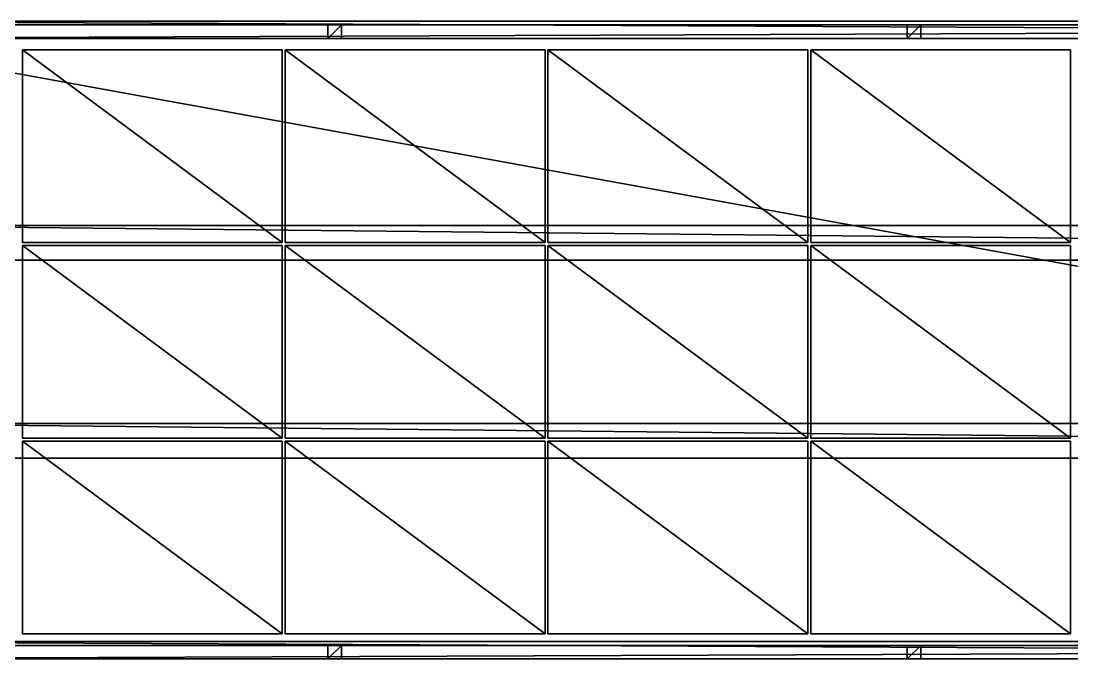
# Model space of a CAD drawing. Header units: millimetres. Extents: x -3100 to 14040, y -1280 to 1295.
# Drawn here: x 1060 to 5300, y -1280 to 1295 of the extents above; entities that cross this region are included whole.
import ezdxf

# ---------------------------------------------------------------- set-up
doc = ezdxf.new("R2010")
doc.units = ezdxf.units.MM

msp = doc.modelspace()

# ---------------------------------------------------------------- linework, layer by layer
at = {"layer": 'CAD_75LAB'}
for points in [[(14040, 1295, 1250), (-40, 1295, 1250), (-40, 1295, 1320)], [(14040, 1295, 1320), (14040, 1295, 1250), (-40, 1295, 1320)], [(14040, 1225, 1250), (-40, 1225, 1250), (-40, 1295, 1250)], [(14040, 1295, 1250), (14040, 1225, 1250), (-40, 1295, 1250)], [(14040, 1225, 1320), (-40, 1295, 1320), (-40, 1225, 1320)], [(14040, 1295, 1320), (-40, 1295, 1320), (14040, 1225, 1320)], [(14040, 1280, 1160), (-40, 1280, 1160), (-40, 1280, 1250)], [(14040, 1280, 1250), (14040, 1280, 1160), (-40, 1280, 1250)], [(14040, -1280, 1160), (-40, -1280, 1160), (-40, 1280, 1160)], [(14040, 1280, 1160), (14040, -1280, 1160), (-40, 1280, 1160)], [(14040, -1280, 1250), (-40, 1280, 1250), (-40, -1280, 1250)], [(14040, 1280, 1250), (-40, 1280, 1250), (14040, -1280, 1250)], [(14040, 1280, 3995), (14040, 1280, 3940), (-40, 1280, 3940)], [(14040, 1280, 3995), (-40, 1280, 3940), (-40, 1280, 3995)], [(14040, 1280, 3940), (-40, 1225, 3940), (-40, 1280, 3940)], [(14040, 1280, 3940), (14040, 1225, 3940), (-40, 1225, 3940)], [(14040, 1280, 3995), (-40, 1280, 3995), (-40, 1225, 3995)], [(14040, 1280, 3995), (-40, 1225, 3995), (14040, 1225, 3995)], [(2297.5, 1280, 3940), (2297.5, 1280, 1250), (2297.5, 1225, 1250)], [(2297.5, 1225, 3940), (2297.5, 1280, 3940), (2297.5, 1225, 1250)], [(2297.5, 1280, 3940), (2352.5, 1280, 1250), (2297.5, 1280, 1250)], [(2352.5, 1280, 3940), (2352.5, 1280, 1250), (2297.5, 1280, 3940)], [(2352.5, 1280, 1250), (2297.5, 1225, 1250), (2297.5, 1280, 1250)], [(2352.5, 1280, 1250), (2352.5, 1225, 1250), (2297.5, 1225, 1250)], [(2352.5, 1280, 3940), (2297.5, 1280, 3940), (2297.5, 1225, 3940)], [(2352.5, 1280, 3940), (2297.5, 1225, 3940), (2352.5, 1225, 3940)], [(2352.5, 1280, 3940), (2352.5, 1225, 1250), (2352.5, 1280, 1250)], [(2352.5, 1225, 3940), (2352.5, 1225, 1250), (2352.5, 1280, 3940)], [(4635, 1280, 3940), (4635, 1280, 1250), (4635, 1225, 1250)], [(4635, 1225, 3940), (4635, 1280, 3940), (4635, 1225, 1250)], [(4635, 1280, 3940), (4690, 1280, 1250), (4635, 1280, 1250)], [(4690, 1280, 3940), (4690, 1280, 1250), (4635, 1280, 3940)], [(4690, 1280, 1250), (4635, 1225, 1250), (4635, 1280, 1250)], [(4690, 1280, 1250), (4690, 1225, 1250), (4635, 1225, 1250)], [(4690, 1280, 3940), (4635, 1280, 3940), (4635, 1225, 3940)], [(4690, 1280, 3940), (4635, 1225, 3940), (4690, 1225, 3940)], [(4690, 1280, 3940), (4690, 1225, 1250), (4690, 1280, 1250)], [(4690, 1225, 3940), (4690, 1225, 1250), (4690, 1280, 3940)], [(14040, 1225, 3995), (-40, 1225, 3940), (14040, 1225, 3940)], [(14040, 1225, 3995), (-40, 1225, 3995), (-40, 1225, 3940)], [(14040, 1225, 1250), (-40, 1225, 1320), (-40, 1225, 1250)], [(14040, 1225, 1320), (-40, 1225, 1320), (14040, 1225, 1250)], [(2297.5, 1225, 3940), (2297.5, 1225, 1250), (2352.5, 1225, 1250)], [(2352.5, 1225, 3940), (2297.5, 1225, 3940), (2352.5, 1225, 1250)], [(4635, 1225, 3940), (4635, 1225, 1250), (4690, 1225, 1250)], [(4690, 1225, 3940), (4635, 1225, 3940), (4690, 1225, 1250)], [(1066, 401, 1917), (1066, 1179, 1253), (1066, 401, 1253)], [(1066, 401, 1917), (1066, 1179, 1917), (1066, 1179, 1253)], [(2114, 1179, 1253), (1066, 1179, 1253), (1066, 1179, 1917)], [(2114, 1179, 1917), (2114, 1179, 1253), (1066, 1179, 1917)], [(2114, 401, 1253), (1066, 401, 1253), (1066, 1179, 1253)], [(2114, 1179, 1253), (2114, 401, 1253), (1066, 1179, 1253)], [(2114, 401, 1917), (1066, 1179, 1917), (1066, 401, 1917)], [(2114, 1179, 1917), (1066, 1179, 1917), (2114, 401, 1917)], [(1066, 401, 2587), (1066, 1179, 1923), (1066, 401, 1923)], [(1066, 401, 2587), (1066, 1179, 2587), (1066, 1179, 1923)], [(2114, 1179, 1923), (1066, 1179, 1923), (1066, 1179, 2587)], [(2114, 1179, 2587), (2114, 1179, 1923), (1066, 1179, 2587)], [(2114, 401, 1923), (1066, 401, 1923), (1066, 1179, 1923)], [(2114, 1179, 1923), (2114, 401, 1923), (1066, 1179, 1923)], [(2114, 401, 2587), (1066, 1179, 2587), (1066, 401, 2587)], [(2114, 1179, 2587), (1066, 1179, 2587), (2114, 401, 2587)], [(1066, 401, 3257), (1066, 1179, 2593), (1066, 401, 2593)], [(1066, 401, 3257), (1066, 1179, 3257), (1066, 1179, 2593)], [(2114, 1179, 2593), (1066, 1179, 2593), (1066, 1179, 3257)], [(2114, 1179, 3257), (2114, 1179, 2593), (1066, 1179, 3257)], [(2114, 401, 2593), (1066, 401, 2593), (1066, 1179, 2593)], [(2114, 1179, 2593), (2114, 401, 2593), (1066, 1179, 2593)], [(2114, 401, 3257), (1066, 1179, 3257), (1066, 401, 3257)], [(2114, 1179, 3257), (1066, 1179, 3257), (2114, 401, 3257)], [(2114, 401, 1917), (2114, 401, 1253), (2114, 1179, 1253)], [(2114, 401, 1917), (2114, 1179, 1253), (2114, 1179, 1917)], [(2114, 401, 2587), (2114, 401, 1923), (2114, 1179, 1923)], [(2114, 401, 2587), (2114, 1179, 1923), (2114, 1179, 2587)], [(2114, 401, 3257), (2114, 401, 2593), (2114, 1179, 2593)], [(2114, 401, 3257), (2114, 1179, 2593), (2114, 1179, 3257)], [(2126, 401, 1917), (2126, 1179, 1253), (2126, 401, 1253)], [(2126, 401, 1917), (2126, 1179, 1917), (2126, 1179, 1253)], [(3174, 1179, 1253), (2126, 1179, 1253), (2126, 1179, 1917)], [(3174, 1179, 1917), (3174, 1179, 1253), (2126, 1179, 1917)], [(3174, 401, 1253), (2126, 401, 1253), (2126, 1179, 1253)], [(3174, 1179, 1253), (3174, 401, 1253), (2126, 1179, 1253)], [(3174, 401, 1917), (2126, 1179, 1917), (2126, 401, 1917)], [(3174, 1179, 1917), (2126, 1179, 1917), (3174, 401, 1917)], [(2126, 401, 2587), (2126, 1179, 1923), (2126, 401, 1923)], [(2126, 401, 2587), (2126, 1179, 2587), (2126, 1179, 1923)], [(3174, 1179, 1923), (2126, 1179, 1923), (2126, 1179, 2587)], [(3174, 1179, 2587), (3174, 1179, 1923), (2126, 1179, 2587)], [(3174, 401, 1923), (2126, 401, 1923), (2126, 1179, 1923)], [(3174, 1179, 1923), (3174, 401, 1923), (2126, 1179, 1923)], [(3174, 401, 2587), (2126, 1179, 2587), (2126, 401, 2587)], [(3174, 1179, 2587), (2126, 1179, 2587), (3174, 401, 2587)], [(2126, 401, 3257), (2126, 1179, 2593), (2126, 401, 2593)], [(2126, 401, 3257), (2126, 1179, 3257), (2126, 1179, 2593)], [(3174, 1179, 2593), (2126, 1179, 2593), (2126, 1179, 3257)], [(3174, 1179, 3257), (3174, 1179, 2593), (2126, 1179, 3257)], [(3174, 401, 2593), (2126, 401, 2593), (2126, 1179, 2593)], [(3174, 1179, 2593), (3174, 401, 2593), (2126, 1179, 2593)], [(3174, 401, 3257), (2126, 1179, 3257), (2126, 401, 3257)], [(3174, 1179, 3257), (2126, 1179, 3257), (3174, 401, 3257)], [(3174, 401, 1917), (3174, 401, 1253), (3174, 1179, 1253)], [(3174, 401, 1917), (3174, 1179, 1253), (3174, 1179, 1917)], [(3174, 401, 2587), (3174, 401, 1923), (3174, 1179, 1923)], [(3174, 401, 2587), (3174, 1179, 1923), (3174, 1179, 2587)], [(3174, 401, 3257), (3174, 401, 2593), (3174, 1179, 2593)], [(3174, 401, 3257), (3174, 1179, 2593), (3174, 1179, 3257)], [(3186, 401, 1917), (3186, 1179, 1253), (3186, 401, 1253)], [(3186, 401, 1917), (3186, 1179, 1917), (3186, 1179, 1253)], [(4234, 1179, 1253), (3186, 1179, 1253), (3186, 1179, 1917)], [(4234, 1179, 1917), (4234, 1179, 1253), (3186, 1179, 1917)], [(4234, 401, 1253), (3186, 401, 1253), (3186, 1179, 1253)], [(4234, 1179, 1253), (4234, 401, 1253), (3186, 1179, 1253)], [(4234, 401, 1917), (3186, 1179, 1917), (3186, 401, 1917)], [(4234, 1179, 1917), (3186, 1179, 1917), (4234, 401, 1917)], [(3186, 401, 2587), (3186, 1179, 1923), (3186, 401, 1923)], [(3186, 401, 2587), (3186, 1179, 2587), (3186, 1179, 1923)], [(4234, 1179, 1923), (3186, 1179, 1923), (3186, 1179, 2587)], [(4234, 1179, 2587), (4234, 1179, 1923), (3186, 1179, 2587)], [(4234, 401, 1923), (3186, 401, 1923), (3186, 1179, 1923)], [(4234, 1179, 1923), (4234, 401, 1923), (3186, 1179, 1923)], [(4234, 401, 2587), (3186, 1179, 2587), (3186, 401, 2587)], [(4234, 1179, 2587), (3186, 1179, 2587), (4234, 401, 2587)], [(3186, 401, 3257), (3186, 1179, 2593), (3186, 401, 2593)], [(3186, 401, 3257), (3186, 1179, 3257), (3186, 1179, 2593)], [(4234, 1179, 2593), (3186, 1179, 2593), (3186, 1179, 3257)], [(4234, 1179, 3257), (4234, 1179, 2593), (3186, 1179, 3257)], [(4234, 401, 2593), (3186, 401, 2593), (3186, 1179, 2593)], [(4234, 1179, 2593), (4234, 401, 2593), (3186, 1179, 2593)], [(4234, 401, 3257), (3186, 1179, 3257), (3186, 401, 3257)], [(4234, 1179, 3257), (3186, 1179, 3257), (4234, 401, 3257)], [(4234, 401, 1917), (4234, 401, 1253), (4234, 1179, 1253)], [(4234, 401, 1917), (4234, 1179, 1253), (4234, 1179, 1917)], [(4234, 401, 2587), (4234, 401, 1923), (4234, 1179, 1923)], [(4234, 401, 2587), (4234, 1179, 1923), (4234, 1179, 2587)], [(4234, 401, 3257), (4234, 401, 2593), (4234, 1179, 2593)], [(4234, 401, 3257), (4234, 1179, 2593), (4234, 1179, 3257)], [(4246, 401, 1917), (4246, 1179, 1253), (4246, 401, 1253)], [(4246, 401, 1917), (4246, 1179, 1917), (4246, 1179, 1253)], [(5294, 1179, 1253), (4246, 1179, 1253), (4246, 1179, 1917)], [(5294, 1179, 1917), (5294, 1179, 1253), (4246, 1179, 1917)], [(5294, 401, 1253), (4246, 401, 1253), (4246, 1179, 1253)], [(5294, 1179, 1253), (5294, 401, 1253), (4246, 1179, 1253)], [(5294, 401, 1917), (4246, 1179, 1917), (4246, 401, 1917)], [(5294, 1179, 1917), (4246, 1179, 1917), (5294, 401, 1917)], [(4246, 401, 2587), (4246, 1179, 1923), (4246, 401, 1923)], [(4246, 401, 2587), (4246, 1179, 2587), (4246, 1179, 1923)], [(5294, 1179, 1923), (4246, 1179, 1923), (4246, 1179, 2587)], [(5294, 1179, 2587), (5294, 1179, 1923), (4246, 1179, 2587)], [(5294, 401, 1923), (4246, 401, 1923), (4246, 1179, 1923)], [(5294, 1179, 1923), (5294, 401, 1923), (4246, 1179, 1923)], [(5294, 401, 2587), (4246, 1179, 2587), (4246, 401, 2587)], [(5294, 1179, 2587), (4246, 1179, 2587), (5294, 401, 2587)], [(4246, 401, 3257), (4246, 1179, 2593), (4246, 401, 2593)], [(4246, 401, 3257), (4246, 1179, 3257), (4246, 1179, 2593)], [(5294, 1179, 2593), (4246, 1179, 2593), (4246, 1179, 3257)], [(5294, 1179, 3257), (5294, 1179, 2593), (4246, 1179, 3257)], [(5294, 401, 2593), (4246, 401, 2593), (4246, 1179, 2593)], [(5294, 1179, 2593), (5294, 401, 2593), (4246, 1179, 2593)], [(5294, 401, 3257), (4246, 1179, 3257), (4246, 401, 3257)], [(5294, 1179, 3257), (4246, 1179, 3257), (5294, 401, 3257)], [(5294, 401, 1917), (5294, 401, 1253), (5294, 1179, 1253)], [(5294, 401, 1917), (5294, 1179, 1253), (5294, 1179, 1917)], [(5294, 401, 2587), (5294, 401, 1923), (5294, 1179, 1923)], [(5294, 401, 2587), (5294, 1179, 1923), (5294, 1179, 2587)], [(5294, 401, 3257), (5294, 401, 2593), (5294, 1179, 2593)], [(5294, 401, 3257), (5294, 1179, 2593), (5294, 1179, 3257)], [(13960, 470, 1160), (13960, 470, 910), (300, 470, 910)], [(13960, 470, 1160), (300, 470, 910), (300, 470, 1160)], [(13960, 330, 910), (300, 330, 910), (300, 470, 910)], [(13960, 470, 910), (13960, 330, 910), (300, 470, 910)], [(13960, 330, 1160), (300, 470, 1160), (300, 330, 1160)], [(13960, 470, 1160), (300, 470, 1160), (13960, 330, 1160)], [(2114, 401, 1253), (1066, 401, 1917), (1066, 401, 1253)], [(2114, 401, 1917), (1066, 401, 1917), (2114, 401, 1253)], [(2114, 401, 1923), (1066, 401, 2587), (1066, 401, 1923)], [(2114, 401, 2587), (1066, 401, 2587), (2114, 401, 1923)], [(2114, 401, 2593), (1066, 401, 3257), (1066, 401, 2593)], [(2114, 401, 3257), (1066, 401, 3257), (2114, 401, 2593)], [(1066, -389, 1917), (1066, 389, 1253), (1066, -389, 1253)], [(1066, -389, 1917), (1066, 389, 1917), (1066, 389, 1253)], [(2114, 389, 1253), (1066, 389, 1253), (1066, 389, 1917)], [(2114, 389, 1917), (2114, 389, 1253), (1066, 389, 1917)], [(2114, -389, 1253), (1066, -389, 1253), (1066, 389, 1253)], [(2114, 389, 1253), (2114, -389, 1253), (1066, 389, 1253)], [(2114, -389, 1917), (1066, 389, 1917), (1066, -389, 1917)], [(2114, 389, 1917), (1066, 389, 1917), (2114, -389, 1917)], [(1066, -389, 2587), (1066, 389, 1923), (1066, -389, 1923)], [(1066, -389, 2587), (1066, 389, 2587), (1066, 389, 1923)], [(2114, 389, 1923), (1066, 389, 1923), (1066, 389, 2587)], [(2114, 389, 2587), (2114, 389, 1923), (1066, 389, 2587)], [(2114, -389, 1923), (1066, -389, 1923), (1066, 389, 1923)], [(2114, 389, 1923), (2114, -389, 1923), (1066, 389, 1923)], [(2114, -389, 2587), (1066, 389, 2587), (1066, -389, 2587)], [(2114, 389, 2587), (1066, 389, 2587), (2114, -389, 2587)], [(1066, -389, 3257), (1066, 389, 2593), (1066, -389, 2593)], [(1066, -389, 3257), (1066, 389, 3257), (1066, 389, 2593)], [(2114, 389, 2593), (1066, 389, 2593), (1066, 389, 3257)], [(2114, 389, 3257), (2114, 389, 2593), (1066, 389, 3257)], [(2114, -389, 2593), (1066, -389, 2593), (1066, 389, 2593)], [(2114, 389, 2593), (2114, -389, 2593), (1066, 389, 2593)], [(2114, -389, 3257), (1066, 389, 3257), (1066, -389, 3257)], [(2114, 389, 3257), (1066, 389, 3257), (2114, -389, 3257)], [(2114, -389, 1917), (2114, -389, 1253), (2114, 389, 1253)], [(2114, -389, 1917), (2114, 389, 1253), (2114, 389, 1917)], [(2114, -389, 2587), (2114, -389, 1923), (2114, 389, 1923)], [(2114, -389, 2587), (2114, 389, 1923), (2114, 389, 2587)], [(2114, -389, 3257), (2114, -389, 2593), (2114, 389, 2593)], [(2114, -389, 3257), (2114, 389, 2593), (2114, 389, 3257)], [(3174, 401, 1253), (2126, 401, 1917), (2126, 401, 1253)], [(3174, 401, 1917), (2126, 401, 1917), (3174, 401, 1253)], [(3174, 401, 1923), (2126, 401, 2587), (2126, 401, 1923)], [(3174, 401, 2587), (2126, 401, 2587), (3174, 401, 1923)], [(3174, 401, 2593), (2126, 401, 3257), (2126, 401, 2593)], [(3174, 401, 3257), (2126, 401, 3257), (3174, 401, 2593)], [(2126, -389, 1917), (2126, 389, 1253), (2126, -389, 1253)], [(2126, -389, 1917), (2126, 389, 1917), (2126, 389, 1253)], [(3174, 389, 1253), (2126, 389, 1253), (2126, 389, 1917)], [(3174, 389, 1917), (3174, 389, 1253), (2126, 389, 1917)], [(3174, -389, 1253), (2126, -389, 1253), (2126, 389, 1253)], [(3174, 389, 1253), (3174, -389, 1253), (2126, 389, 1253)], [(3174, -389, 1917), (2126, 389, 1917), (2126, -389, 1917)], [(3174, 389, 1917), (2126, 389, 1917), (3174, -389, 1917)], [(2126, -389, 2587), (2126, 389, 1923), (2126, -389, 1923)], [(2126, -389, 2587), (2126, 389, 2587), (2126, 389, 1923)], [(3174, 389, 1923), (2126, 389, 1923), (2126, 389, 2587)], [(3174, 389, 2587), (3174, 389, 1923), (2126, 389, 2587)], [(3174, -389, 1923), (2126, -389, 1923), (2126, 389, 1923)], [(3174, 389, 1923), (3174, -389, 1923), (2126, 389, 1923)], [(3174, -389, 2587), (2126, 389, 2587), (2126, -389, 2587)], [(3174, 389, 2587), (2126, 389, 2587), (3174, -389, 2587)], [(2126, -389, 3257), (2126, 389, 2593), (2126, -389, 2593)], [(2126, -389, 3257), (2126, 389, 3257), (2126, 389, 2593)], [(3174, 389, 2593), (2126, 389, 2593), (2126, 389, 3257)], [(3174, 389, 3257), (3174, 389, 2593), (2126, 389, 3257)], [(3174, -389, 2593), (2126, -389, 2593), (2126, 389, 2593)], [(3174, 389, 2593), (3174, -389, 2593), (2126, 389, 2593)], [(3174, -389, 3257), (2126, 389, 3257), (2126, -389, 3257)], [(3174, 389, 3257), (2126, 389, 3257), (3174, -389, 3257)], [(3174, -389, 1917), (3174, -389, 1253), (3174, 389, 1253)], [(3174, -389, 1917), (3174, 389, 1253), (3174, 389, 1917)], [(3174, -389, 2587), (3174, -389, 1923), (3174, 389, 1923)], [(3174, -389, 2587), (3174, 389, 1923), (3174, 389, 2587)], [(3174, -389, 3257), (3174, -389, 2593), (3174, 389, 2593)], [(3174, -389, 3257), (3174, 389, 2593), (3174, 389, 3257)], [(4234, 401, 1253), (3186, 401, 1917), (3186, 401, 1253)], [(4234, 401, 1917), (3186, 401, 1917), (4234, 401, 1253)], [(4234, 401, 1923), (3186, 401, 2587), (3186, 401, 1923)], [(4234, 401, 2587), (3186, 401, 2587), (4234, 401, 1923)], [(4234, 401, 2593), (3186, 401, 3257), (3186, 401, 2593)], [(4234, 401, 3257), (3186, 401, 3257), (4234, 401, 2593)], [(3186, -389, 1917), (3186, 389, 1253), (3186, -389, 1253)], [(3186, -389, 1917), (3186, 389, 1917), (3186, 389, 1253)], [(4234, 389, 1253), (3186, 389, 1253), (3186, 389, 1917)], [(4234, 389, 1917), (4234, 389, 1253), (3186, 389, 1917)], [(4234, -389, 1253), (3186, -389, 1253), (3186, 389, 1253)], [(4234, 389, 1253), (4234, -389, 1253), (3186, 389, 1253)], [(4234, -389, 1917), (3186, 389, 1917), (3186, -389, 1917)], [(4234, 389, 1917), (3186, 389, 1917), (4234, -389, 1917)], [(3186, -389, 2587), (3186, 389, 1923), (3186, -389, 1923)], [(3186, -389, 2587), (3186, 389, 2587), (3186, 389, 1923)], [(4234, 389, 1923), (3186, 389, 1923), (3186, 389, 2587)], [(4234, 389, 2587), (4234, 389, 1923), (3186, 389, 2587)], [(4234, -389, 1923), (3186, -389, 1923), (3186, 389, 1923)], [(4234, 389, 1923), (4234, -389, 1923), (3186, 389, 1923)], [(4234, -389, 2587), (3186, 389, 2587), (3186, -389, 2587)], [(4234, 389, 2587), (3186, 389, 2587), (4234, -389, 2587)], [(3186, -389, 3257), (3186, 389, 2593), (3186, -389, 2593)], [(3186, -389, 3257), (3186, 389, 3257), (3186, 389, 2593)], [(4234, 389, 2593), (3186, 389, 2593), (3186, 389, 3257)], [(4234, 389, 3257), (4234, 389, 2593), (3186, 389, 3257)], [(4234, -389, 2593), (3186, -389, 2593), (3186, 389, 2593)], [(4234, 389, 2593), (4234, -389, 2593), (3186, 389, 2593)], [(4234, -389, 3257), (3186, 389, 3257), (3186, -389, 3257)], [(4234, 389, 3257), (3186, 389, 3257), (4234, -389, 3257)], [(4234, -389, 1917), (4234, -389, 1253), (4234, 389, 1253)], [(4234, -389, 1917), (4234, 389, 1253), (4234, 389, 1917)], [(4234, -389, 2587), (4234, -389, 1923), (4234, 389, 1923)], [(4234, -389, 2587), (4234, 389, 1923), (4234, 389, 2587)], [(4234, -389, 3257), (4234, -389, 2593), (4234, 389, 2593)], [(4234, -389, 3257), (4234, 389, 2593), (4234, 389, 3257)], [(5294, 401, 1253), (4246, 401, 1917), (4246, 401, 1253)], [(5294, 401, 1917), (4246, 401, 1917), (5294, 401, 1253)], [(5294, 401, 1923), (4246, 401, 2587), (4246, 401, 1923)], [(5294, 401, 2587), (4246, 401, 2587), (5294, 401, 1923)], [(5294, 401, 2593), (4246, 401, 3257), (4246, 401, 2593)], [(5294, 401, 3257), (4246, 401, 3257), (5294, 401, 2593)], [(4246, -389, 1917), (4246, 389, 1253), (4246, -389, 1253)], [(4246, -389, 1917), (4246, 389, 1917), (4246, 389, 1253)], [(5294, 389, 1253), (4246, 389, 1253), (4246, 389, 1917)], [(5294, 389, 1917), (5294, 389, 1253), (4246, 389, 1917)], [(5294, -389, 1253), (4246, -389, 1253), (4246, 389, 1253)], [(5294, 389, 1253), (5294, -389, 1253), (4246, 389, 1253)], [(5294, -389, 1917), (4246, 389, 1917), (4246, -389, 1917)], [(5294, 389, 1917), (4246, 389, 1917), (5294, -389, 1917)], [(4246, -389, 2587), (4246, 389, 1923), (4246, -389, 1923)], [(4246, -389, 2587), (4246, 389, 2587), (4246, 389, 1923)], [(5294, 389, 1923), (4246, 389, 1923), (4246, 389, 2587)], [(5294, 389, 2587), (5294, 389, 1923), (4246, 389, 2587)], [(5294, -389, 1923), (4246, -389, 1923), (4246, 389, 1923)], [(5294, 389, 1923), (5294, -389, 1923), (4246, 389, 1923)], [(5294, -389, 2587), (4246, 389, 2587), (4246, -389, 2587)], [(5294, 389, 2587), (4246, 389, 2587), (5294, -389, 2587)], [(4246, -389, 3257), (4246, 389, 2593), (4246, -389, 2593)], [(4246, -389, 3257), (4246, 389, 3257), (4246, 389, 2593)], [(5294, 389, 2593), (4246, 389, 2593), (4246, 389, 3257)], [(5294, 389, 3257), (5294, 389, 2593), (4246, 389, 3257)], [(5294, -389, 2593), (4246, -389, 2593), (4246, 389, 2593)], [(5294, 389, 2593), (5294, -389, 2593), (4246, 389, 2593)], [(5294, -389, 3257), (4246, 389, 3257), (4246, -389, 3257)], [(5294, 389, 3257), (4246, 389, 3257), (5294, -389, 3257)], [(5294, -389, 1917), (5294, -389, 1253), (5294, 389, 1253)], [(5294, -389, 1917), (5294, 389, 1253), (5294, 389, 1917)], [(5294, -389, 2587), (5294, -389, 1923), (5294, 389, 1923)], [(5294, -389, 2587), (5294, 389, 1923), (5294, 389, 2587)], [(5294, -389, 3257), (5294, -389, 2593), (5294, 389, 2593)], [(5294, -389, 3257), (5294, 389, 2593), (5294, 389, 3257)], [(13960, 330, 1160), (300, 330, 910), (13960, 330, 910)], [(13960, 330, 1160), (300, 330, 1160), (300, 330, 910)], [(13960, -330, 1160), (13960, -330, 910), (300, -330, 910)], [(13960, -330, 1160), (300, -330, 910), (300, -330, 1160)], [(13960, -470, 910), (300, -470, 910), (300, -330, 910)], [(13960, -330, 910), (13960, -470, 910), (300, -330, 910)], [(13960, -470, 1160), (300, -330, 1160), (300, -470, 1160)], [(13960, -330, 1160), (300, -330, 1160), (13960, -470, 1160)], [(2114, -389, 1253), (1066, -389, 1917), (1066, -389, 1253)], [(2114, -389, 1917), (1066, -389, 1917), (2114, -389, 1253)], [(2114, -389, 1923), (1066, -389, 2587), (1066, -389, 1923)], [(2114, -389, 2587), (1066, -389, 2587), (2114, -389, 1923)], [(2114, -389, 2593), (1066, -389, 3257), (1066, -389, 2593)], [(2114, -389, 3257), (1066, -389, 3257), (2114, -389, 2593)], [(1066, -1179, 1917), (1066, -401, 1253), (1066, -1179, 1253)], [(1066, -1179, 1917), (1066, -401, 1917), (1066, -401, 1253)], [(2114, -401, 1253), (1066, -401, 1253), (1066, -401, 1917)], [(2114, -401, 1917), (2114, -401, 1253), (1066, -401, 1917)], [(2114, -1179, 1253), (1066, -1179, 1253), (1066, -401, 1253)], [(2114, -401, 1253), (2114, -1179, 1253), (1066, -401, 1253)], [(2114, -1179, 1917), (1066, -401, 1917), (1066, -1179, 1917)], [(2114, -401, 1917), (1066, -401, 1917), (2114, -1179, 1917)], [(1066, -1179, 2587), (1066, -401, 1923), (1066, -1179, 1923)], [(1066, -1179, 2587), (1066, -401, 2587), (1066, -401, 1923)], [(2114, -401, 1923), (1066, -401, 1923), (1066, -401, 2587)], [(2114, -401, 2587), (2114, -401, 1923), (1066, -401, 2587)], [(2114, -1179, 1923), (1066, -1179, 1923), (1066, -401, 1923)], [(2114, -401, 1923), (2114, -1179, 1923), (1066, -401, 1923)], [(2114, -1179, 2587), (1066, -401, 2587), (1066, -1179, 2587)], [(2114, -401, 2587), (1066, -401, 2587), (2114, -1179, 2587)], [(1066, -1179, 3257), (1066, -401, 2593), (1066, -1179, 2593)], [(1066, -1179, 3257), (1066, -401, 3257), (1066, -401, 2593)], [(2114, -401, 2593), (1066, -401, 2593), (1066, -401, 3257)], [(2114, -401, 3257), (2114, -401, 2593), (1066, -401, 3257)], [(2114, -1179, 2593), (1066, -1179, 2593), (1066, -401, 2593)], [(2114, -401, 2593), (2114, -1179, 2593), (1066, -401, 2593)], [(2114, -1179, 3257), (1066, -401, 3257), (1066, -1179, 3257)], [(2114, -401, 3257), (1066, -401, 3257), (2114, -1179, 3257)], [(2114, -1179, 1917), (2114, -1179, 1253), (2114, -401, 1253)], [(2114, -1179, 1917), (2114, -401, 1253), (2114, -401, 1917)], [(2114, -1179, 2587), (2114, -1179, 1923), (2114, -401, 1923)], [(2114, -1179, 2587), (2114, -401, 1923), (2114, -401, 2587)], [(2114, -1179, 3257), (2114, -1179, 2593), (2114, -401, 2593)], [(2114, -1179, 3257), (2114, -401, 2593), (2114, -401, 3257)], [(3174, -389, 1253), (2126, -389, 1917), (2126, -389, 1253)], [(3174, -389, 1917), (2126, -389, 1917), (3174, -389, 1253)], [(3174, -389, 1923), (2126, -389, 2587), (2126, -389, 1923)], [(3174, -389, 2587), (2126, -389, 2587), (3174, -389, 1923)], [(3174, -389, 2593), (2126, -389, 3257), (2126, -389, 2593)], [(3174, -389, 3257), (2126, -389, 3257), (3174, -389, 2593)], [(2126, -1179, 1917), (2126, -401, 1253), (2126, -1179, 1253)], [(2126, -1179, 1917), (2126, -401, 1917), (2126, -401, 1253)], [(3174, -401, 1253), (2126, -401, 1253), (2126, -401, 1917)], [(3174, -401, 1917), (3174, -401, 1253), (2126, -401, 1917)], [(3174, -1179, 1253), (2126, -1179, 1253), (2126, -401, 1253)], [(3174, -401, 1253), (3174, -1179, 1253), (2126, -401, 1253)], [(3174, -1179, 1917), (2126, -401, 1917), (2126, -1179, 1917)], [(3174, -401, 1917), (2126, -401, 1917), (3174, -1179, 1917)], [(2126, -1179, 2587), (2126, -401, 1923), (2126, -1179, 1923)], [(2126, -1179, 2587), (2126, -401, 2587), (2126, -401, 1923)], [(3174, -401, 1923), (2126, -401, 1923), (2126, -401, 2587)], [(3174, -401, 2587), (3174, -401, 1923), (2126, -401, 2587)], [(3174, -1179, 1923), (2126, -1179, 1923), (2126, -401, 1923)], [(3174, -401, 1923), (3174, -1179, 1923), (2126, -401, 1923)], [(3174, -1179, 2587), (2126, -401, 2587), (2126, -1179, 2587)], [(3174, -401, 2587), (2126, -401, 2587), (3174, -1179, 2587)], [(2126, -1179, 3257), (2126, -401, 2593), (2126, -1179, 2593)], [(2126, -1179, 3257), (2126, -401, 3257), (2126, -401, 2593)], [(3174, -401, 2593), (2126, -401, 2593), (2126, -401, 3257)], [(3174, -401, 3257), (3174, -401, 2593), (2126, -401, 3257)], [(3174, -1179, 2593), (2126, -1179, 2593), (2126, -401, 2593)], [(3174, -401, 2593), (3174, -1179, 2593), (2126, -401, 2593)], [(3174, -1179, 3257), (2126, -401, 3257), (2126, -1179, 3257)], [(3174, -401, 3257), (2126, -401, 3257), (3174, -1179, 3257)], [(3174, -1179, 1917), (3174, -1179, 1253), (3174, -401, 1253)], [(3174, -1179, 1917), (3174, -401, 1253), (3174, -401, 1917)], [(3174, -1179, 2587), (3174, -1179, 1923), (3174, -401, 1923)], [(3174, -1179, 2587), (3174, -401, 1923), (3174, -401, 2587)], [(3174, -1179, 3257), (3174, -1179, 2593), (3174, -401, 2593)], [(3174, -1179, 3257), (3174, -401, 2593), (3174, -401, 3257)], [(4234, -389, 1253), (3186, -389, 1917), (3186, -389, 1253)], [(4234, -389, 1917), (3186, -389, 1917), (4234, -389, 1253)], [(4234, -389, 1923), (3186, -389, 2587), (3186, -389, 1923)], [(4234, -389, 2587), (3186, -389, 2587), (4234, -389, 1923)], [(4234, -389, 2593), (3186, -389, 3257), (3186, -389, 2593)], [(4234, -389, 3257), (3186, -389, 3257), (4234, -389, 2593)], [(3186, -1179, 1917), (3186, -401, 1253), (3186, -1179, 1253)], [(3186, -1179, 1917), (3186, -401, 1917), (3186, -401, 1253)], [(4234, -401, 1253), (3186, -401, 1253), (3186, -401, 1917)], [(4234, -401, 1917), (4234, -401, 1253), (3186, -401, 1917)], [(4234, -1179, 1253), (3186, -1179, 1253), (3186, -401, 1253)], [(4234, -401, 1253), (4234, -1179, 1253), (3186, -401, 1253)], [(4234, -1179, 1917), (3186, -401, 1917), (3186, -1179, 1917)], [(4234, -401, 1917), (3186, -401, 1917), (4234, -1179, 1917)], [(3186, -1179, 2587), (3186, -401, 1923), (3186, -1179, 1923)], [(3186, -1179, 2587), (3186, -401, 2587), (3186, -401, 1923)], [(4234, -401, 1923), (3186, -401, 1923), (3186, -401, 2587)], [(4234, -401, 2587), (4234, -401, 1923), (3186, -401, 2587)], [(4234, -1179, 1923), (3186, -1179, 1923), (3186, -401, 1923)], [(4234, -401, 1923), (4234, -1179, 1923), (3186, -401, 1923)], [(4234, -1179, 2587), (3186, -401, 2587), (3186, -1179, 2587)], [(4234, -401, 2587), (3186, -401, 2587), (4234, -1179, 2587)], [(3186, -1179, 3257), (3186, -401, 2593), (3186, -1179, 2593)], [(3186, -1179, 3257), (3186, -401, 3257), (3186, -401, 2593)], [(4234, -401, 2593), (3186, -401, 2593), (3186, -401, 3257)], [(4234, -401, 3257), (4234, -401, 2593), (3186, -401, 3257)], [(4234, -1179, 2593), (3186, -1179, 2593), (3186, -401, 2593)], [(4234, -401, 2593), (4234, -1179, 2593), (3186, -401, 2593)], [(4234, -1179, 3257), (3186, -401, 3257), (3186, -1179, 3257)], [(4234, -401, 3257), (3186, -401, 3257), (4234, -1179, 3257)], [(4234, -1179, 1917), (4234, -1179, 1253), (4234, -401, 1253)], [(4234, -1179, 1917), (4234, -401, 1253), (4234, -401, 1917)], [(4234, -1179, 2587), (4234, -1179, 1923), (4234, -401, 1923)], [(4234, -1179, 2587), (4234, -401, 1923), (4234, -401, 2587)], [(4234, -1179, 3257), (4234, -1179, 2593), (4234, -401, 2593)], [(4234, -1179, 3257), (4234, -401, 2593), (4234, -401, 3257)], [(5294, -389, 1253), (4246, -389, 1917), (4246, -389, 1253)], [(5294, -389, 1917), (4246, -389, 1917), (5294, -389, 1253)], [(5294, -389, 1923), (4246, -389, 2587), (4246, -389, 1923)], [(5294, -389, 2587), (4246, -389, 2587), (5294, -389, 1923)], [(5294, -389, 2593), (4246, -389, 3257), (4246, -389, 2593)], [(5294, -389, 3257), (4246, -389, 3257), (5294, -389, 2593)], [(4246, -1179, 1917), (4246, -401, 1253), (4246, -1179, 1253)], [(4246, -1179, 1917), (4246, -401, 1917), (4246, -401, 1253)], [(5294, -401, 1253), (4246, -401, 1253), (4246, -401, 1917)], [(5294, -401, 1917), (5294, -401, 1253), (4246, -401, 1917)], [(5294, -1179, 1253), (4246, -1179, 1253), (4246, -401, 1253)], [(5294, -401, 1253), (5294, -1179, 1253), (4246, -401, 1253)], [(5294, -1179, 1917), (4246, -401, 1917), (4246, -1179, 1917)], [(5294, -401, 1917), (4246, -401, 1917), (5294, -1179, 1917)], [(4246, -1179, 2587), (4246, -401, 1923), (4246, -1179, 1923)], [(4246, -1179, 2587), (4246, -401, 2587), (4246, -401, 1923)], [(5294, -401, 1923), (4246, -401, 1923), (4246, -401, 2587)], [(5294, -401, 2587), (5294, -401, 1923), (4246, -401, 2587)], [(5294, -1179, 1923), (4246, -1179, 1923), (4246, -401, 1923)], [(5294, -401, 1923), (5294, -1179, 1923), (4246, -401, 1923)], [(5294, -1179, 2587), (4246, -401, 2587), (4246, -1179, 2587)], [(5294, -401, 2587), (4246, -401, 2587), (5294, -1179, 2587)], [(4246, -1179, 3257), (4246, -401, 2593), (4246, -1179, 2593)], [(4246, -1179, 3257), (4246, -401, 3257), (4246, -401, 2593)], [(5294, -401, 2593), (4246, -401, 2593), (4246, -401, 3257)], [(5294, -401, 3257), (5294, -401, 2593), (4246, -401, 3257)], [(5294, -1179, 2593), (4246, -1179, 2593), (4246, -401, 2593)], [(5294, -401, 2593), (5294, -1179, 2593), (4246, -401, 2593)], [(5294, -1179, 3257), (4246, -401, 3257), (4246, -1179, 3257)], [(5294, -401, 3257), (4246, -401, 3257), (5294, -1179, 3257)], [(5294, -1179, 1917), (5294, -1179, 1253), (5294, -401, 1253)], [(5294, -1179, 1917), (5294, -401, 1253), (5294, -401, 1917)], [(5294, -1179, 2587), (5294, -1179, 1923), (5294, -401, 1923)], [(5294, -1179, 2587), (5294, -401, 1923), (5294, -401, 2587)], [(5294, -1179, 3257), (5294, -1179, 2593), (5294, -401, 2593)], [(5294, -1179, 3257), (5294, -401, 2593), (5294, -401, 3257)], [(13960, -470, 1160), (300, -470, 910), (13960, -470, 910)], [(13960, -470, 1160), (300, -470, 1160), (300, -470, 910)], [(2114, -1179, 1253), (1066, -1179, 1917), (1066, -1179, 1253)], [(2114, -1179, 1917), (1066, -1179, 1917), (2114, -1179, 1253)], [(2114, -1179, 1923), (1066, -1179, 2587), (1066, -1179, 1923)], [(2114, -1179, 2587), (1066, -1179, 2587), (2114, -1179, 1923)], [(2114, -1179, 2593), (1066, -1179, 3257), (1066, -1179, 2593)], [(2114, -1179, 3257), (1066, -1179, 3257), (2114, -1179, 2593)], [(3174, -1179, 1253), (2126, -1179, 1917), (2126, -1179, 1253)], [(3174, -1179, 1917), (2126, -1179, 1917), (3174, -1179, 1253)], [(3174, -1179, 1923), (2126, -1179, 2587), (2126, -1179, 1923)], [(3174, -1179, 2587), (2126, -1179, 2587), (3174, -1179, 1923)], [(3174, -1179, 2593), (2126, -1179, 3257), (2126, -1179, 2593)], [(3174, -1179, 3257), (2126, -1179, 3257), (3174, -1179, 2593)], [(4234, -1179, 1253), (3186, -1179, 1917), (3186, -1179, 1253)], [(4234, -1179, 1917), (3186, -1179, 1917), (4234, -1179, 1253)], [(4234, -1179, 1923), (3186, -1179, 2587), (3186, -1179, 1923)], [(4234, -1179, 2587), (3186, -1179, 2587), (4234, -1179, 1923)], [(4234, -1179, 2593), (3186, -1179, 3257), (3186, -1179, 2593)], [(4234, -1179, 3257), (3186, -1179, 3257), (4234, -1179, 2593)], [(5294, -1179, 1253), (4246, -1179, 1917), (4246, -1179, 1253)], [(5294, -1179, 1917), (4246, -1179, 1917), (5294, -1179, 1253)], [(5294, -1179, 1923), (4246, -1179, 2587), (4246, -1179, 1923)], [(5294, -1179, 2587), (4246, -1179, 2587), (5294, -1179, 1923)], [(5294, -1179, 2593), (4246, -1179, 3257), (4246, -1179, 2593)], [(5294, -1179, 3257), (4246, -1179, 3257), (5294, -1179, 2593)], [(14040, -1210, 1250), (-40, -1210, 1250), (-40, -1210, 1320)], [(14040, -1210, 1320), (14040, -1210, 1250), (-40, -1210, 1320)], [(14040, -1280, 1250), (-40, -1280, 1250), (-40, -1210, 1250)], [(14040, -1210, 1250), (14040, -1280, 1250), (-40, -1210, 1250)], [(14040, -1280, 1320), (-40, -1210, 1320), (-40, -1280, 1320)], [(14040, -1210, 1320), (-40, -1210, 1320), (14040, -1280, 1320)], [(14040, -1225, 3995), (14040, -1225, 3940), (-40, -1225, 3940)], [(14040, -1225, 3995), (-40, -1225, 3940), (-40, -1225, 3995)], [(14040, -1225, 3940), (-40, -1280, 3940), (-40, -1225, 3940)], [(14040, -1225, 3940), (14040, -1280, 3940), (-40, -1280, 3940)], [(14040, -1225, 3995), (-40, -1225, 3995), (-40, -1280, 3995)], [(14040, -1225, 3995), (-40, -1280, 3995), (14040, -1280, 3995)], [(2297.5, -1225, 3940), (2297.5, -1225, 1250), (2297.5, -1280, 1250)], [(2297.5, -1280, 3940), (2297.5, -1225, 3940), (2297.5, -1280, 1250)], [(2297.5, -1225, 3940), (2352.5, -1225, 1250), (2297.5, -1225, 1250)], [(2352.5, -1225, 3940), (2352.5, -1225, 1250), (2297.5, -1225, 3940)], [(2352.5, -1225, 1250), (2297.5, -1280, 1250), (2297.5, -1225, 1250)], [(2352.5, -1225, 1250), (2352.5, -1280, 1250), (2297.5, -1280, 1250)], [(2352.5, -1225, 3940), (2297.5, -1225, 3940), (2297.5, -1280, 3940)], [(2352.5, -1225, 3940), (2297.5, -1280, 3940), (2352.5, -1280, 3940)], [(2352.5, -1225, 3940), (2352.5, -1280, 1250), (2352.5, -1225, 1250)], [(2352.5, -1280, 3940), (2352.5, -1280, 1250), (2352.5, -1225, 3940)], [(4635, -1225, 3940), (4635, -1225, 1250), (4635, -1280, 1250)], [(4635, -1280, 3940), (4635, -1225, 3940), (4635, -1280, 1250)], [(4635, -1225, 3940), (4690, -1225, 1250), (4635, -1225, 1250)], [(4690, -1225, 3940), (4690, -1225, 1250), (4635, -1225, 3940)], [(4690, -1225, 1250), (4635, -1280, 1250), (4635, -1225, 1250)], [(4690, -1225, 1250), (4690, -1280, 1250), (4635, -1280, 1250)], [(4690, -1225, 3940), (4635, -1225, 3940), (4635, -1280, 3940)], [(4690, -1225, 3940), (4635, -1280, 3940), (4690, -1280, 3940)], [(4690, -1225, 3940), (4690, -1280, 1250), (4690, -1225, 1250)], [(4690, -1280, 3940), (4690, -1280, 1250), (4690, -1225, 3940)], [(14040, -1280, 1160), (-40, -1280, 1250), (-40, -1280, 1160)], [(14040, -1280, 1250), (-40, -1280, 1250), (14040, -1280, 1160)], [(14040, -1280, 3995), (-40, -1280, 3940), (14040, -1280, 3940)], [(14040, -1280, 3995), (-40, -1280, 3995), (-40, -1280, 3940)], [(14040, -1280, 1250), (-40, -1280, 1320), (-40, -1280, 1250)], [(14040, -1280, 1320), (-40, -1280, 1320), (14040, -1280, 1250)], [(2297.5, -1280, 3940), (2297.5, -1280, 1250), (2352.5, -1280, 1250)], [(2352.5, -1280, 3940), (2297.5, -1280, 3940), (2352.5, -1280, 1250)], [(4635, -1280, 3940), (4635, -1280, 1250), (4690, -1280, 1250)], [(4690, -1280, 3940), (4635, -1280, 3940), (4690, -1280, 1250)]]:
    msp.add_3dface(points, dxfattribs=at)

doc.saveas('drawing.dxf')
